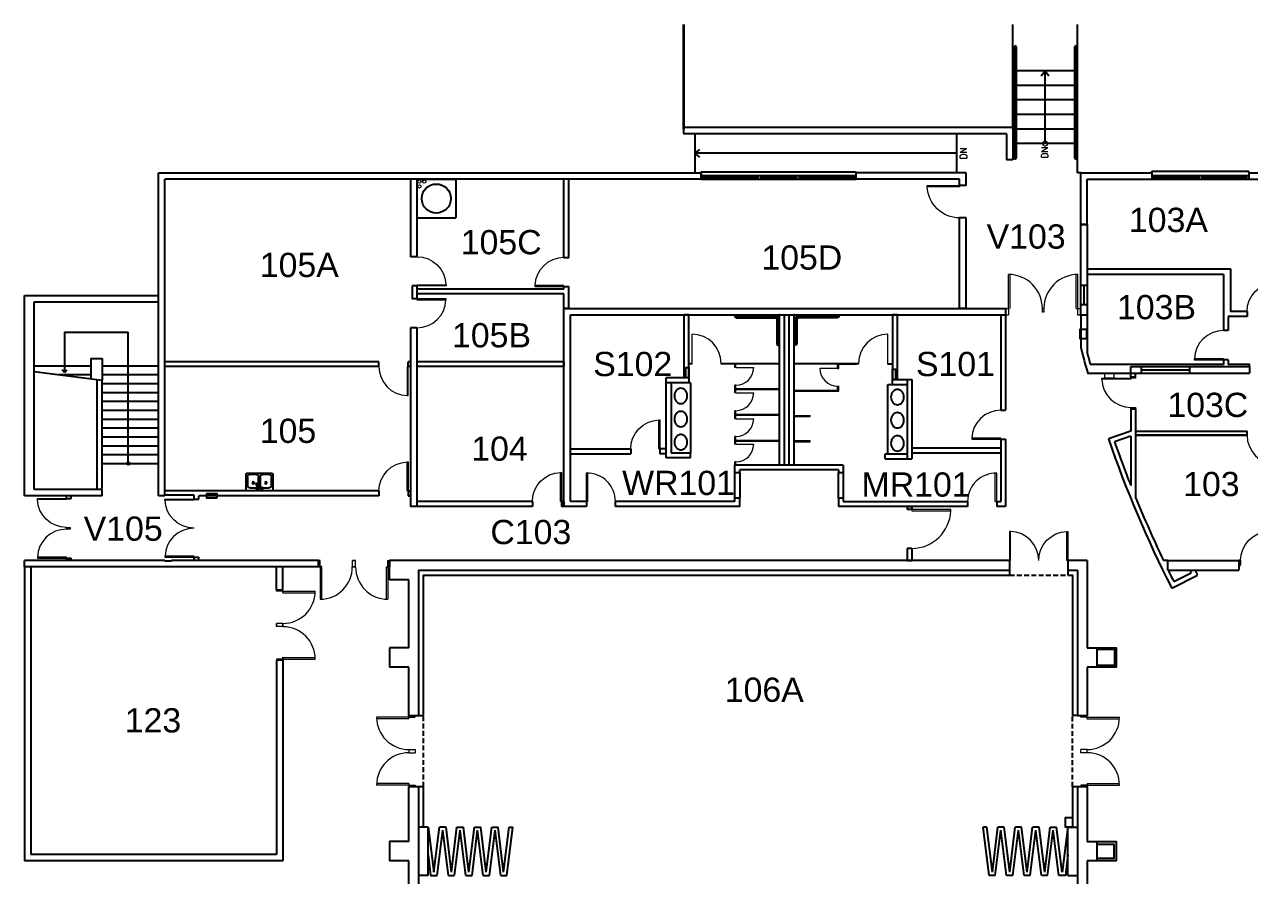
# Model space of a CAD drawing. Header units: inches. Extents: x 727 to 5370, y 324 to 3824.
# Drawn here: x 727 to 2244, y 2771 to 3824 of the extents above; entities that cross this region are included whole.
import ezdxf

# ---------------------------------------------------------------- set-up
doc = ezdxf.new("R2010")
doc.units = ezdxf.units.IN
doc.header["$LTSCALE"] = 48
doc.header["$MEASUREMENT"] = 0
doc.linetypes.add('HIDDEN2', pattern=[0.1875, 0.125, -0.0625])
for name, color, linetype, lineweight in [('A-DOOR', 4, 'Continuous', 13), ('A-FLOR-SPCL', 1, 'Continuous', 25), ('A-FLOR-TPTN', 5, 'Continuous', 18), ('A-PHONE', 1, 'Continuous', 5), ('A-WALL-JAMB', 6, 'Continuous', 5), ('LN-SITE-EOP', 4, 'Continuous', 35), ('P-EQPM-2', 2, 'Continuous', 13)]:
    doc.layers.add(name, color=color, linetype=linetype, lineweight=lineweight)
for name, color, linetype in [('A-FLOR-CASE', 3, 'Continuous'), ('A-FLOR-PFIX', 3, 'Continuous'), ('A-FLOR-STRS', 4, 'Continuous'), ('A-GLAZ', 3, 'Continuous'), ('A-GLAZ-GLSS', 3, 'Continuous'), ('A-PFLR-TEXT', 7, 'Continuous'), ('A-WALL', 5, 'Continuous'), ('AE-WALL-PART', 1, 'Continuous'), ('LE-RLHD', 2, 'Continuous'), ('LN-SITE-WLRT', 5, 'Continuous')]:
    doc.layers.add(name, color=color, linetype=linetype)
doc.styles.add('ATT', font='txt')
doc.styles.get("Standard").update_dxf_attribs({"font": 'arial.ttf'})
doc.dimstyles.get("Standard").update_dxf_attribs({"dimtxt": 0.18, "dimasz": 0.18, "dimexe": 0.18, "dimexo": 0.0625, "dimgap": 0.09, "dimtad": 0, "dimtih": 1, "dimtoh": 1, "dimdec": 4, "dimzin": 0, "dimdsep": 46, "dimtxsty": 'Standard', "dimcen": 0.09, "dimadec": 0, "dimazin": 0, "dimtfac": 1, "dimtdec": 4, "dimtofl": 0, "dimtmove": 0, "dimatfit": 3, "dimfxl": 1, "dimtolj": 1, "dimtzin": 0, "dimarcsym": 0})

# ---------------------------------------------------------------- blocks, each defined once
blk = doc.blocks.new('d_dr90')
blk.add_lwpolyline([(0, 0), (0.033, 0), (0.033, 1), (0, 1)], close=True)
blk.add_arc((0, 0), 1, 0, 88.0908)
blk = doc.blocks.new('15PSNK10')
at = {"color": 0, "linetype": 'ByBlock'}
for p, q in [((20.5, 16.5), (1.5, 16.5)), ((0, 15), (0, -15)), ((2.4, -0.1), (2.8, 0.6)), ((4, 4), (4, 12)), ((10.2, -3.6), (4.3, 0.9)), ((7, 15), (17.5, 15)), ((17.5, 1), (7, 1)), ((20.5, 12), (20.5, 4)), ((22, -15), (22, 15)), ((2.9, -1.5), (9.7, -4.4)), ((4, -12), (4, -4)), ((7, -1), (17.5, -1)), ((17.5, -15), (7, -15)), ((9.7, -4.4), (10.2, -3.6)), ((20.5, -4), (20.5, -12)), ((1.5, -16.5), (20.5, -16.5))]:
    blk.add_line(p, q, dxfattribs=at)
for centre, radius in [((2.5, 3), 1), ((10, 7.8), 1.25), ((2.5, -3), 1), ((10, -7.8), 1.25)]:
    blk.add_circle(centre, radius, dxfattribs=at)
for centre, radius, start, end in [((1.5, 15), 1.5, 90, 180), ((20.5, 15), 1.5, 0, 90), ((3.6, 0.1), 1, 50.5377, 150), ((7, 12), 3, 90, 180), ((7, 4), 3, 180, 270), ((17.5, 12), 3, 0, 90), ((17.5, 4), 3, 270, 0), ((1.5, -15), 1.5, 180, 270), ((3.2, -0.6), 1, 150, 249.4623), ((7, -4), 3, 146.607, 180), ((7, -12), 3, 180, 270), ((17.5, -4), 3, 0, 90), ((17.5, -12), 3, 270, 0), ((20.5, -15), 1.5, 270, 0)]:
    blk.add_arc(centre, radius, start, end, dxfattribs=at)
at = {"color": 0, "linetype": 'ByBlock', "style": 'ATT'}
for tag, p, flags in [('ITEM', (0, -26), 3), ('ROOM_NUMBER', (0, -35), 1)]:
    blk.add_attdef(tag, p, '', height=6, dxfattribs=dict(at, flags=flags))
blk = doc.blocks.new('_DotSmall')
at = {"color": 0, "linetype": 'ByBlock', "const_width": 0.5}
blk.add_lwpolyline([(-0.0625, 0, 1), (0.0625, 0, 1)], format="xyb", close=True, dxfattribs=at)
blk = doc.blocks.new('GBP01')
for p, q in [((-55.5, -1), (-55.5, -1.5)), ((-53.3, -1), (-55.5, -1)), ((-53.5, -3.5), (-5.5, -3.5)), ((-53.3, -1.125), (-53.3, -1)), ((-5.5, -1.5), (-52.925, -1.5)), ((-3.5, -5.5), (-3.5, -35.5)), ((-1.5, -35.125), (-1.5, -5.5)), ((-1.5, -37.5), (-1, -37.5)), ((-1, -35.5), (-1.125, -35.5)), ((-1, -37.5), (-1, -35.5))]:
    blk.add_line(p, q)
for centre, radius, start, end in [((-53.5, -1.5), 2, 180.000008, 270.000006), ((-52.925, -1.125), 0.375, 180.000008, 270.000006), ((-5.5, -5.5), 4, 0.000006, 90.000003), ((-5.5, -5.5), 2, 0.000006, 90.000003), ((-1.5, -35.5), 2, 180.000008, 270.000006), ((-1.125, -35.125), 0.375, 180.000008, 270.000006)]:
    blk.add_arc(centre, radius, start, end)
blk.add_point((0, 0))

msp = doc.modelspace()

# ---------------------------------------------------------------- linework, layer by layer
at = {"layer": 'A-DOOR'}
for p, q in [((1945.7, 3472.8), (1945.7, 3514.8)), ((1947.7, 3472.8), (1947.7, 3514.8)), ((2029.7, 3472.8), (2029.7, 3514.8)), ((2031.7, 3472.8), (2031.7, 3514.8)), ((1942.2, 3472.8), (1945.7, 3472.8)), ((1942.2, 3464.8), (1945.7, 3464.8)), ((1946.2, 3472.8), (1945.7, 3472.8)), ((1945.7, 3472.8), (1945.7, 3464.8)), ((2029.7, 3472.8), (2031.7, 3472.8)), ((2031.2, 3472.8), (2035.2, 3472.8)), ((2031.2, 3472.8), (2031.2, 3464.8)), ((2031.2, 3464.8), (2035.2, 3464.8)), ((1423, 3233.8), (1423, 3268.8)), ((1425, 3233.8), (1425, 3268.8)), ((1929.2, 3233.8), (1929.2, 3268.8)), ((1931.2, 3233.8), (1931.2, 3268.8)), ((1425, 3233.8), (1423, 3233.8)), ((1929.2, 3233.8), (1931.2, 3233.8)), ((1095.2, 3152.8), (1093.2, 3152.8)), ((1093.2, 3152.8), (1093.2, 3112.8)), ((1095.2, 3152.8), (1095.2, 3112.8)), ((1175.2, 3152.8), (1177.2, 3152.8)), ((1175.2, 3152.8), (1175.2, 3112.8)), ((1177.2, 3152.8), (1177.2, 3112.8)), ((1047.2, 3120.8), (1047.2, 3122.8)), ((1047.2, 3122.8), (1087.2, 3122.8)), ((1047.2, 3120.8), (1087.2, 3120.8)), ((1047.2, 3040.8), (1047.2, 3038.8)), ((1047.2, 3040.8), (1087.2, 3040.8)), ((1047.2, 3038.8), (1087.2, 3038.8)), ((1203.2, 2966.8), (1163.2, 2966.8)), ((1203.2, 2964.8), (1163.2, 2964.8)), ((1203.2, 2966.8), (1203.2, 2968.8)), ((1203.2, 2964.8), (1203.2, 2966.8)), ((1203.2, 2966.8), (1211.2, 2966.8)), ((1211.2, 2966.8), (1211.2, 2968.8)), ((2035.2, 2966.8), (2035.2, 2968.8)), ((2043.2, 2966.8), (2035.2, 2966.8)), ((2043.2, 2966.8), (2043.2, 2968.8)), ((2043.2, 2964.8), (2043.2, 2966.8)), ((2043.2, 2966.8), (2083.2, 2966.8)), ((2043.2, 2964.8), (2083.2, 2964.8)), ((1203.2, 2926.8), (1211.2, 2926.8)), ((1203.2, 2926.8), (1203.2, 2922.8)), ((1203.2, 2922.8), (1211.2, 2922.8)), ((1211.2, 2926.8), (1211.2, 2922.8)), ((2035.2, 2922.8), (2035.2, 2926.8)), ((2043.2, 2926.8), (2035.2, 2926.8)), ((2043.2, 2922.8), (2035.2, 2922.8)), ((2043.2, 2922.8), (2043.2, 2926.8)), ((1203.2, 2884.8), (1163.2, 2884.8)), ((1203.2, 2882.8), (1163.2, 2882.8)), ((1203.2, 2884.8), (1203.2, 2882.8)), ((1203.2, 2882.8), (1203.2, 2880.8)), ((1203.2, 2882.8), (1211.2, 2882.8)), ((1211.2, 2882.8), (1211.2, 2880.8)), ((2035.2, 2882.8), (2035.2, 2880.8)), ((2043.2, 2882.8), (2035.2, 2882.8)), ((2043.2, 2884.8), (2043.2, 2882.8)), ((2043.2, 2884.8), (2083.2, 2884.8)), ((2043.2, 2882.8), (2043.2, 2880.8)), ((2043.2, 2882.8), (2083.2, 2882.8))]:
    msp.add_line(p, q, dxfattribs=at)
for points in [[(1989.7, 3472.8), (1989.7, 3468.3), (1987.7, 3468.3), (1987.7, 3472.8)], [(2097.2, 3386.3), (2097.2, 3385.1), (2061.2, 3385.1), (2061.2, 3386.3)]]:
    msp.add_lwpolyline(points, close=True, dxfattribs=at)
for centre, radius, start, end in [((1945.7, 3472.8), 42, 0, 90), ((2031.7, 3472.8), 42, 90, 180), ((2097.2, 3386.3), 36, 181.9092, 270), ((2277.2, 3315.8), 36, 180, 270), ((1423.8, 3233.7), 35.2, 0.2415, 91.3723), ((1930.4, 3233.7), 35.2, 88.6277, 179.7585), ((1093.2, 3152.8), 40, 270, 0), ((1177.2, 3152.8), 40, 180, 270), ((1047.2, 3122.8), 40, 270, 0), ((1047.2, 3038.8), 40, 0, 90), ((1203.2, 2966.8), 40, 180, 270), ((2043.2, 2966.8), 40, 270, 0), ((1203.2, 2882.8), 40, 90, 180), ((2043.2, 2882.8), 40, 0, 90)]:
    msp.add_arc(centre, radius, start, end, dxfattribs=at)
at = {"layer": 'A-FLOR-CASE'}
for p, q in [((1552, 3380.8), (1550, 3380.8)), ((1552, 3380.8), (1552, 3293.8)), ((1796.2, 3292.8), (1796.2, 3378.8)), ((1796.2, 3378.8), (1802.2, 3378.8))]:
    msp.add_line(p, q, dxfattribs=at)
at = {"layer": 'A-FLOR-PFIX'}
for points in [[(1540, 3374, 0.114782), (1537, 3373.3, 0.103814), (1534.3, 3371.2, 0.091322), (1532.4, 3367.9, 0.100897), (1532, 3364.5, 0.084101), (1532.6, 3360.8, 0.091322), (1534.3, 3357.8, 0.103814), (1537, 3355.7, 0.114782), (1540, 3355, 0.114782), (1543, 3355.7, 0.103814), (1545.6, 3357.8, 0.091322), (1547.3, 3360.8, 0.084101), (1548, 3364.5, 0.084101), (1547.3, 3368.2, 0.091322), (1545.6, 3371.2, 0.103814), (1543, 3373.3, 0.114782)], [(1808.2, 3372.5, 0.114782), (1805.2, 3371.8, 0.103814), (1802.6, 3369.7, 0.091322), (1800.7, 3366.4, 0.100897), (1800.2, 3363, 0.084101), (1800.9, 3359.3, 0.091322), (1802.6, 3356.3, 0.103814), (1805.2, 3354.2, 0.114782), (1808.2, 3353.5, 0.114782), (1811.2, 3354.2, 0.103814), (1813.9, 3356.3, 0.091322), (1815.6, 3359.3, 0.084101), (1816.2, 3363, 0.084101), (1815.6, 3366.7, 0.091322), (1813.9, 3369.7, 0.103814), (1811.2, 3371.8, 0.114782)], [(1540, 3345.3, 0.114782), (1537, 3344.6, 0.103814), (1534.3, 3342.6, 0.091322), (1532.4, 3339.3, 0.100897), (1532, 3335.8, 0.084101), (1532.6, 3332.1, 0.091322), (1534.3, 3329.1, 0.103814), (1537, 3327, 0.114782), (1540, 3326.3, 0.114782), (1543, 3327, 0.103814), (1545.6, 3329.1, 0.091322), (1547.3, 3332.1, 0.084101), (1548, 3335.8, 0.084101), (1547.3, 3339.6, 0.091322), (1545.6, 3342.6, 0.103814), (1543, 3344.6, 0.114782)], [(1808.2, 3343.8, 0.114782), (1805.2, 3343.1, 0.103814), (1802.6, 3341.1, 0.091322), (1800.7, 3337.8, 0.100897), (1800.2, 3334.3, 0.084101), (1800.9, 3330.6, 0.091322), (1802.6, 3327.6, 0.103814), (1805.2, 3325.5, 0.114782), (1808.2, 3324.8, 0.114782), (1811.2, 3325.5, 0.103814), (1813.9, 3327.6, 0.091322), (1815.6, 3330.6, 0.084101), (1816.2, 3334.3, 0.084101), (1815.6, 3338.1, 0.091322), (1813.9, 3341.1, 0.103814), (1811.2, 3343.1, 0.114782)], [(1540, 3316.7, 0.114782), (1537, 3316, 0.103814), (1534.3, 3313.9, 0.091322), (1532.4, 3310.6, 0.100897), (1532, 3307.2, 0.084101), (1532.6, 3303.5, 0.091322), (1534.3, 3300.5, 0.103814), (1537, 3298.4, 0.114782), (1540, 3297.7, 0.114782), (1543, 3298.4, 0.103814), (1545.6, 3300.5, 0.091322), (1547.3, 3303.5, 0.084101), (1548, 3307.2, 0.084101), (1547.3, 3310.9, 0.091322), (1545.6, 3313.9, 0.103814), (1543, 3316, 0.114782)], [(1808.2, 3315.2, 0.114782), (1805.2, 3314.5, 0.103814), (1802.6, 3312.4, 0.091322), (1800.7, 3309.1, 0.100897), (1800.2, 3305.7, 0.084101), (1800.9, 3302, 0.091322), (1802.6, 3299, 0.103814), (1805.2, 3296.9, 0.114782), (1808.2, 3296.2, 0.114782), (1811.2, 3296.9, 0.103814), (1813.9, 3299, 0.091322), (1815.6, 3302, 0.084101), (1816.2, 3305.7, 0.084101), (1815.6, 3309.4, 0.091322), (1813.9, 3312.4, 0.103814), (1811.2, 3314.5, 0.114782)]]:
    msp.add_lwpolyline(points, format="xyb", close=True, dxfattribs=at)
at = {"layer": 'A-FLOR-SPCL'}
for p, q in [((1213.2, 3632.8), (1261.2, 3632.8)), ((1213.2, 3632.8), (1213.2, 3584.8)), ((1261.2, 3632.8), (1261.2, 3584.8)), ((1213.2, 3584.8), (1261.2, 3584.8))]:
    msp.add_line(p, q, dxfattribs=at)
for points in [[(1550, 3386.8), (1546.3, 3386.8), (1546.3, 3399.8), (1550, 3399.8)], [(1805.8, 3384.8), (1802.2, 3384.8), (1802.2, 3397.8), (1805.8, 3397.8)]]:
    msp.add_lwpolyline(points, close=True, dxfattribs=at)
msp.add_circle((1237.2, 3608.8), 18, dxfattribs=at)
at = {"layer": 'A-FLOR-STRS'}
for p, q in [((1951.2, 3694.8), (1951.2, 3824.2)), ((2031.2, 3640.8), (2031.2, 3824.2)), ((2031.2, 3766.8), (1951.2, 3766.8)), ((2031.2, 3748.8), (1951.2, 3748.8)), ((2031.2, 3730.8), (1951.2, 3730.8)), ((2031.2, 3712.8), (1951.2, 3712.8)), ((1557.2, 3688.8), (1557.2, 3640.8)), ((1881.2, 3688.8), (1881.2, 3640.8)), ((2031.2, 3694.8), (1951.2, 3694.8)), ((2031.2, 3676.8), (1951.2, 3676.8)), ((776.7, 3443.3), (855.7, 3443.3)), ((776.7, 3443.3), (776.7, 3393.5)), ((855.7, 3280.8), (855.7, 3443.3)), ((739.2, 3401.8), (809.2, 3401.8)), ((809.2, 3410.8), (809.2, 3385.6)), ((809.2, 3410.8), (823.2, 3410.8)), ((823.2, 3410.8), (823.2, 3383.8)), ((823.2, 3401.8), (893.2, 3401.8)), ((739.2, 3394.8), (823.2, 3383.8)), ((769.5, 3390.8), (809.2, 3390.8)), ((776.7, 3393.5), (773.7, 3396.6)), ((776.7, 3393.5), (779.7, 3396.6)), ((823.2, 3390.8), (893.2, 3390.8)), ((823.2, 3379.8), (893.2, 3379.8)), ((823.2, 3368.8), (893.2, 3368.8)), ((823.2, 3357.8), (893.2, 3357.8)), ((823.2, 3346.8), (893.2, 3346.8)), ((823.2, 3335.8), (893.2, 3335.8)), ((823.2, 3324.8), (893.2, 3324.8)), ((823.2, 3313.8), (893.2, 3313.8)), ((823.2, 3302.8), (893.2, 3302.8)), ((823.2, 3291.8), (893.2, 3291.8)), ((823.2, 3280.8), (893.2, 3280.8))]:
    msp.add_line(p, q, dxfattribs=at)
at = {"layer": 'A-FLOR-STRS', "ltscale": 10}
msp.add_line((1991.2, 3676.8), (1991.2, 3766.8), dxfattribs=at)
at = {"layer": 'A-FLOR-STRS'}
for points in [[(1986.4, 3760.6), (1991.2, 3766.8), (1995.9, 3760.5)], [(1563.4, 3660.1), (1557.2, 3664.8), (1563.6, 3669.5)], [(1719.2, 3664.8), (1557.2, 3664.8)]]:
    msp.add_lwpolyline(points, dxfattribs=at)
msp.add_circle((855.7, 3280.8), 1.5, dxfattribs=at)
at = {"layer": 'A-FLOR-TPTN'}
for p, q in [((1554, 3404.8), (1554, 3440.8)), ((1796.2, 3404.8), (1796.2, 3440.8)), ((1554, 3404.8), (1550, 3404.8)), ((1554, 3403.6), (1550, 3403.6)), ((1554, 3403.6), (1554, 3404.8)), ((1590, 3403.6), (1590, 3404.8)), ((1607, 3404.8), (1590, 3404.8)), ((1662.2, 3403.6), (1590, 3403.6)), ((1662.2, 3404.8), (1607, 3404.8)), ((1607, 3399.7), (1607, 3403.6)), ((1608.2, 3399.7), (1607, 3399.7)), ((1608.2, 3399.7), (1608.2, 3403.6)), ((1608.2, 3399.7), (1630.2, 3399.7)), ((1760.2, 3404.8), (1680.2, 3404.8)), ((1760.2, 3403.6), (1680.2, 3403.6)), ((1734.2, 3398.6), (1712.2, 3398.6)), ((1734.2, 3398.6), (1734.2, 3403.6)), ((1734.2, 3398.6), (1735.5, 3398.6)), ((1735.5, 3403.6), (1757.5, 3403.6)), ((1735.5, 3398.6), (1735.5, 3403.6)), ((1760.2, 3403.6), (1760.2, 3404.8)), ((1796.2, 3404.8), (1802.2, 3404.8)), ((1796.2, 3403.6), (1796.2, 3404.8)), ((1796.2, 3403.6), (1802.2, 3403.6)), ((1607, 3368.2), (1607, 3377.7)), ((1608.2, 3377.7), (1607, 3377.7)), ((1608.2, 3368.2), (1607, 3368.2)), ((1608.2, 3368.2), (1608.2, 3377.7)), ((1608.2, 3373.8), (1662.2, 3373.8)), ((1608.2, 3372.6), (1662.2, 3372.6)), ((1608.2, 3368.2), (1630.2, 3368.2)), ((1680.2, 3371.6), (1734.2, 3371.6)), ((1680.2, 3370.3), (1735.5, 3370.3)), ((1734.2, 3376.6), (1735.5, 3376.6)), ((1734.2, 3371.6), (1734.2, 3376.6)), ((1735.5, 3370.3), (1735.5, 3376.6)), ((1608.2, 3346.2), (1607, 3346.2)), ((1607, 3336.2), (1607, 3346.2)), ((1608.2, 3336.2), (1608.2, 3346.2)), ((1608.2, 3341.8), (1662.2, 3341.8)), ((1608.2, 3340.6), (1662.2, 3340.6)), ((1680.2, 3340.3), (1700.2, 3340.3)), ((1680.2, 3339.1), (1700.2, 3339.1)), ((1700.2, 3339.1), (1700.2, 3340.3)), ((1608.2, 3336.2), (1607, 3336.2)), ((1608.2, 3336.2), (1630.2, 3336.2)), ((1608.2, 3314.2), (1607, 3314.2)), ((1607, 3304.7), (1607, 3314.2)), ((1608.2, 3304.7), (1608.2, 3314.2)), ((1608.2, 3309.8), (1662.2, 3309.8)), ((1608.2, 3308.6), (1662.2, 3308.6)), ((1680.2, 3309.1), (1700.2, 3309.1)), ((1680.2, 3307.8), (1700.2, 3307.8)), ((1700.2, 3307.8), (1700.2, 3309.1)), ((1608.2, 3304.7), (1607, 3304.7)), ((1608.2, 3304.7), (1630.2, 3304.7)), ((1607, 3278.8), (1607, 3282.7)), ((1608.2, 3282.7), (1607, 3282.7)), ((1608.2, 3278.8), (1608.2, 3282.7))]:
    msp.add_line(p, q, dxfattribs=at)
at = {"layer": 'A-FLOR-TPTN', "ltscale": 10}
msp.add_line((1680.2, 3278.8), (1680.2, 3278.8), dxfattribs=at)
at = {"layer": 'A-FLOR-TPTN'}
for centre, radius, start, end in [((1554, 3404.8), 36, 360, 90), ((1796.2, 3404.8), 36, 90, 180), ((1608.2, 3399.7), 22, 270, 0), ((1734.2, 3398.6), 22, 180, 270), ((1608.2, 3368.2), 22, 270, 0), ((1608.2, 3336.2), 22, 270, 0), ((1608.2, 3304.7), 22, 270, 0)]:
    msp.add_arc(centre, radius, start, end, dxfattribs=at)
at = {"layer": 'A-GLAZ', "ltscale": 10}
for p, q in [((1565.2, 3641.8), (1757.2, 3641.8)), ((1565.2, 3640.8), (1565.2, 3641.8)), ((1757.2, 3640.8), (1757.2, 3641.8))]:
    msp.add_line(p, q, dxfattribs=at)
at = {"layer": 'A-GLAZ'}
for p, q in [((2123.2, 3642.8), (2243.2, 3642.8)), ((2123.2, 3640.8), (2123.2, 3642.8)), ((2243.2, 3640.8), (2243.2, 3642.8)), ((1565.2, 3637.3), (1757.2, 3637.3)), ((1565.2, 3632.8), (1757.2, 3632.8)), ((1567.2, 3635.1), (1636.2, 3635.1)), ((1638.2, 3635.1), (1684.2, 3635.1)), ((1686.2, 3635.1), (1755.2, 3635.1)), ((2123.2, 3637.3), (2243.2, 3637.3)), ((2123.2, 3632.8), (2243.2, 3632.8)), ((2125.2, 3635.1), (2182.2, 3635.1)), ((2184.2, 3635.1), (2241.2, 3635.1))]:
    msp.add_line(p, q, dxfattribs=at)
at = {"layer": 'A-GLAZ-GLSS'}
for p, q in [((2035.2, 3501.5), (2043.2, 3501.5)), ((2039.2, 3501.5), (2039.2, 3477.5)), ((2035.2, 3477.5), (2043.2, 3477.5))]:
    msp.add_line(p, q, dxfattribs=at)
at = {"layer": 'A-PHONE', "ltscale": 10}
msp.add_lwpolyline([(2064.5, 3386.8), (2076.5, 3386.8), (2076.5, 3392.8), (2064.5, 3392.8)], close=True, dxfattribs=at)
at = {"layer": 'A-WALL'}
for p, q in [((893.2, 3240.8), (893.2, 3640.8)), ((893.2, 3640.8), (1565.2, 3640.8)), ((1565.2, 3632.8), (1565.2, 3640.8)), ((1565.2, 3640.8), (1565.2, 3632.8)), ((1893.2, 3640.8), (1757.2, 3640.8)), ((1757.2, 3632.8), (1757.2, 3640.8)), ((1893.2, 3624.8), (1893.2, 3640.8)), ((2035.2, 3640.8), (2123.2, 3640.8)), ((2035.2, 3576.8), (2035.2, 3640.8)), ((2123.2, 3640.8), (2123.2, 3632.8)), ((2243.2, 3640.8), (2243.2, 3632.8)), ((2243.2, 3640.8), (2299.2, 3640.8)), ((901.2, 3240.8), (901.2, 3632.8)), ((1565.2, 3632.8), (901.2, 3632.8)), ((1205.2, 3632.8), (1205.2, 3536.8)), ((1213.2, 3632.8), (1213.2, 3536.8)), ((1395.2, 3535.8), (1395.2, 3632.8)), ((1401.2, 3535.8), (1401.2, 3632.8)), ((1613.2, 3632.8), (1613.2, 3632.8)), ((1885.2, 3632.8), (1757.2, 3632.8)), ((1885.2, 3624.8), (1885.2, 3632.8)), ((2043.2, 3632.8), (2123.2, 3632.8)), ((2043.2, 3576.8), (2043.2, 3632.8)), ((2243.2, 3632.8), (2291.2, 3632.8)), ((1893.2, 3624.8), (1885.2, 3624.8)), ((1885.2, 3472.8), (1885.2, 3584.8)), ((1893.2, 3584.8), (1885.2, 3584.8)), ((1893.2, 3472.8), (1893.2, 3584.8)), ((2035.2, 3576.8), (2043.2, 3576.8)), ((2035.2, 3464.8), (2035.2, 3576.8)), ((2043.2, 3576.8), (2043.2, 3464.8)), ((1213.2, 3536.8), (1205.2, 3536.8)), ((1395.2, 3535.8), (1401.2, 3535.8)), ((2043.2, 3521.9), (2220.7, 3521.9)), ((2220.7, 3521.9), (2220.7, 3468.8)), ((2211.9, 3514.9), (2211.9, 3445.3)), ((1207.2, 3500.8), (1207.2, 3484.8)), ((1213.2, 3500.8), (1207.2, 3500.8)), ((1213.2, 3500.8), (1213.2, 3484.8)), ((1395.2, 3496.8), (1213.2, 3496.8)), ((1395.2, 3490.8), (1213.2, 3490.8)), ((1395.2, 3496.8), (1395.2, 3499.8)), ((1395.2, 3499.8), (1401.2, 3499.8)), ((1395.2, 3472.8), (1395.2, 3490.8)), ((1401.2, 3472.8), (1401.2, 3499.8)), ((727.2, 3240.8), (727.2, 3488.8)), ((727.2, 3488.8), (893.2, 3488.8)), ((739.2, 3480.8), (893.2, 3480.8)), ((739.2, 3248.8), (739.2, 3480.8)), ((1213.2, 3484.8), (1207.2, 3484.8)), ((1395.2, 3227.8), (1395.2, 3472.8)), ((1395.2, 3472.8), (1943.2, 3472.8)), ((1403.2, 3233.8), (1403.2, 3464.8)), ((1403.2, 3464.8), (1943.2, 3464.8)), ((1662.2, 3278.8), (1662.2, 3464.8)), ((1668.2, 3278.8), (1668.2, 3464.8)), ((1674.2, 3278.8), (1674.2, 3464.8)), ((1680.2, 3278.8), (1680.2, 3464.8)), ((1936.2, 3464.8), (1936.2, 3346.8)), ((1942.2, 3472.8), (1942.2, 3346.8)), ((2035.2, 3464.8), (2043.2, 3464.8)), ((2035.2, 3464.8), (2035.2, 3424.7)), ((2043.2, 3464.8), (2043.2, 3417.9)), ((2043.2, 3464.8), (2043.2, 3464.8)), ((2217.9, 3462.8), (2217.9, 3445.3)), ((2241.2, 3468.8), (2241.2, 3462.8)), ((1213.2, 3448.8), (1205.2, 3448.8)), ((1205.2, 3448.8), (1205.2, 3227.8)), ((1213.2, 3448.8), (1213.2, 3227.8)), ((1166.2, 3406.8), (901.2, 3406.8)), ((1166.2, 3400.8), (901.2, 3400.8)), ((1166.2, 3400.8), (1166.2, 3406.8)), ((1205.2, 3406.8), (1202.2, 3406.8)), ((1202.2, 3400.8), (1202.2, 3406.8)), ((1205.2, 3400.8), (1202.2, 3400.8)), ((1395.2, 3406.8), (1213.2, 3406.8)), ((1395.2, 3400.8), (1213.2, 3400.8)), ((2097.2, 3400.8), (2244.2, 3400.8)), ((2097.2, 3392.8), (2097.2, 3400.8)), ((2109.9, 3400.8), (2109.9, 3392.8)), ((2169.9, 3400.8), (2169.9, 3392.8)), ((2211.9, 3409.3), (2211.9, 3403.3)), ((2217.9, 3409.3), (2217.9, 3403.3)), ((2244.2, 3400.8), (2244.2, 3392.8)), ((817.2, 3248.8), (817.2, 3384.5)), ((823.2, 3249.8), (823.2, 3383.8)), ((1522, 3287.8), (1522, 3386.8)), ((1550, 3386.8), (1522, 3386.8)), ((1550, 3386.8), (1550, 3380.8)), ((1802.2, 3384.8), (1820.2, 3384.8)), ((1802.2, 3378.8), (1802.2, 3384.8)), ((1820.2, 3384.8), (1826.2, 3384.8)), ((1820.2, 3384.8), (1820.2, 3286.8)), ((1826.2, 3384.8), (1826.2, 3286.8)), ((2043.8, 3392.8), (2097.2, 3392.8)), ((2097.2, 3392.8), (2244.2, 3392.8)), ((2097.2, 3388.3), (2097.2, 3392.8)), ((2097.2, 3388.3), (2103.2, 3388.3)), ((2103.2, 3388.3), (2103.2, 3392.8)), ((2109.9, 3396.8), (2169.9, 3396.8)), ((1550, 3380.8), (1522, 3380.8)), ((1528, 3380.8), (1528, 3293.8)), ((1802.2, 3378.8), (1820.2, 3378.8)), ((1936.2, 3346.8), (1942.2, 3346.8)), ((2097.2, 3348.3), (2103.2, 3348.3)), ((2097.2, 3348.3), (2097.2, 3320.8)), ((2103.2, 3348.3), (2103.2, 3238.7)), ((1936.2, 3310.8), (1942.2, 3310.8)), ((1936.2, 3310.8), (1936.2, 3233.8)), ((1942.2, 3310.8), (1942.2, 3227.8)), ((2097.2, 3320.8), (2069.5, 3311.2)), ((2097.2, 3314.5), (2077.1, 3307.5)), ((2097.2, 3314.5), (2097.2, 3253.7)), ((2103.2, 3320.8), (2241.2, 3320.8)), ((2103.2, 3320.8), (2241.2, 3320.8)), ((2103.2, 3315.8), (2241.2, 3315.8)), ((2241.2, 3315.8), (2103.2, 3315.8)), ((2241.2, 3315.8), (2241.2, 3320.8)), ((1403.2, 3298.8), (1478, 3298.8)), ((1403.2, 3292.8), (1478, 3292.8)), ((1478, 3298.8), (1478, 3292.8)), ((1522, 3298.8), (1514, 3298.8)), ((1514, 3298.8), (1514, 3292.8)), ((1522, 3292.8), (1514, 3292.8)), ((1552, 3293.8), (1528, 3293.8)), ((1552, 3287.8), (1552, 3293.8)), ((1793.2, 3292.8), (1820.2, 3292.8)), ((1793.2, 3286.8), (1793.2, 3292.8)), ((1936.2, 3299.8), (1826.2, 3299.8)), ((1936.2, 3293.8), (1826.2, 3293.8)), ((1552, 3287.8), (1522, 3287.8)), ((1741.2, 3278.8), (1607, 3278.8)), ((1607, 3269.8), (1607, 3278.8)), ((1741.2, 3278.8), (1741.2, 3269.8)), ((1793.2, 3286.8), (1826.2, 3286.8)), ((1735.2, 3272.8), (1613, 3272.8)), ((1613, 3269.8), (1613, 3272.8)), ((1735.2, 3272.8), (1735.2, 3269.8)), ((823.2, 3248.8), (739.2, 3248.8)), ((823.2, 3249.8), (822.2, 3249.8)), ((822.2, 3248.8), (822.2, 3249.8)), ((823.2, 3240.8), (823.2, 3248.8)), ((1166.2, 3246.8), (901.2, 3246.8)), ((1166.2, 3246.8), (1166.2, 3240.8)), ((1202.2, 3246.8), (1202.2, 3240.8)), ((1202.2, 3246.8), (1205.2, 3246.8)), ((823.2, 3240.8), (727.2, 3240.8)), ((779.2, 3237.6), (779.2, 3240.8)), ((779.2, 3237.6), (785.2, 3237.6)), ((785.2, 3237.6), (785.2, 3240.8)), ((901.2, 3240.8), (893.2, 3240.8)), ((937.2, 3241.8), (901.2, 3241.8)), ((937.2, 3236.8), (937.2, 3241.8)), ((937.2, 3236.8), (943.2, 3236.8)), ((1166.2, 3240.8), (943.2, 3240.8)), ((943.2, 3236.8), (943.2, 3240.8)), ((1202.2, 3240.8), (1205.2, 3240.8)), ((1356.2, 3233.8), (1213.2, 3233.8)), ((1356.2, 3233.8), (1356.2, 3227.8)), ((1395.2, 3233.8), (1392.2, 3233.8)), ((1392.2, 3233.8), (1392.2, 3227.8)), ((1423, 3233.8), (1403.2, 3233.8)), ((1423, 3233.8), (1423, 3227.8)), ((1459, 3227.8), (1459, 3233.8)), ((1607, 3233.8), (1459, 3233.8)), ((1607, 3233.8), (1607, 3237.8)), ((1613, 3227.8), (1613, 3237.8)), ((1735.2, 3237.8), (1735.2, 3227.8)), ((1741.2, 3237.8), (1741.2, 3233.8)), ((1741.2, 3233.8), (1895.2, 3233.8)), ((1895.2, 3233.8), (1895.2, 3227.8)), ((1931.2, 3233.8), (1936.2, 3233.8)), ((1931.2, 3233.8), (1931.2, 3227.8)), ((1213.2, 3227.8), (1205.2, 3227.8)), ((1214.2, 3227.8), (1213.2, 3227.8)), ((1356.2, 3227.8), (1214.2, 3227.8)), ((1395.2, 3227.8), (1392.2, 3227.8)), ((1423, 3227.8), (1395.2, 3227.8)), ((1613, 3227.8), (1459, 3227.8)), ((1895.2, 3227.8), (1735.2, 3227.8)), ((1942.2, 3227.8), (1931.2, 3227.8)), ((727.2, 3152.8), (727.2, 3160.8)), ((901.2, 3160.8), (727.2, 3160.8)), ((779.2, 3160.8), (779.2, 3164.3)), ((779.2, 3163.6), (785.2, 3163.6)), ((785.2, 3160.8), (785.2, 3163.6)), ((901.2, 3159.8), (901.2, 3160.8)), ((909.2, 3159.8), (901.2, 3159.8)), ((1091.2, 3160.8), (909.2, 3160.8)), ((909.2, 3160.8), (909.2, 3159.8)), ((937.2, 3160.8), (937.2, 3164.8)), ((937.2, 3164.8), (943.2, 3164.8)), ((943.2, 3160.8), (943.2, 3164.8)), ((1091.2, 3152.8), (1091.2, 3160.8)), ((1203.2, 3160.8), (1179.2, 3160.8)), ((1179.2, 3136.8), (1179.2, 3160.8)), ((1947.2, 3160.8), (1203.2, 3160.8)), ((1947.2, 3160.8), (1947.2, 3148.8)), ((2043.2, 3160.8), (2019.2, 3160.8)), ((2019.2, 3160.8), (2019.2, 3148.8)), ((2043.2, 3160.8), (2043.2, 3052.8)), ((2143.2, 3160.8), (2137.7, 3160.8)), ((2143.2, 3160.8), (2233.2, 3160.8)), ((2143.2, 3148.8), (2143.2, 3160.8)), ((2231.2, 3160.8), (2231.2, 3148.8)), ((1091.2, 3152.8), (727.2, 3152.8)), ((727.2, 3152.8), (727.2, 2788.8)), ((735.2, 3152.8), (735.2, 2796.8)), ((1039.2, 3124.8), (1039.2, 3152.8)), ((1047.2, 3124.8), (1047.2, 3152.8)), ((1095.3, 3152.8), (1091.2, 3152.8)), ((1215.2, 3148.8), (1947.2, 3148.8)), ((1215.2, 3148.8), (1215.2, 2968.8)), ((1947.2, 3148.8), (1947.2, 3142.8)), ((2019.2, 3148.8), (2031.2, 3148.8)), ((2019.2, 3148.8), (2019.2, 3142.8)), ((2031.2, 3148.8), (2031.2, 2968.8)), ((2143.2, 3148.8), (2231.2, 3148.8)), ((2147.9, 3126.6), (2180, 3142.8)), ((2150.5, 3134.6), (2171.9, 3145.5)), ((1203.2, 3136.8), (1179.2, 3136.8)), ((1203.2, 3052.8), (1203.2, 3136.8)), ((1179.2, 3052.8), (1179.2, 3028.8)), ((1203.2, 3052.8), (1179.2, 3052.8)), ((1039.2, 3036.8), (1039.2, 2796.8)), ((1047.2, 3040.9), (1047.2, 3036.8)), ((1047.2, 3036.8), (1047.2, 2788.8)), ((1203.2, 3028.8), (1179.2, 3028.8)), ((1203.2, 2968.8), (1203.2, 3028.8)), ((2043.2, 3028.8), (2043.2, 2968.8)), ((1203.2, 2968.8), (1215.2, 2968.8)), ((1215.2, 2968.8), (1221.2, 2968.8)), ((2031.2, 2968.8), (2025.2, 2968.8)), ((2031.2, 2968.8), (2043.2, 2968.8)), ((1203.2, 2880.8), (1215.2, 2880.8)), ((1203.2, 2812.8), (1203.2, 2880.8)), ((1215.2, 2880.8), (1215.2, 2724.8)), ((1215.2, 2880.8), (1221.2, 2880.8)), ((2031.2, 2880.6), (2025.2, 2880.6)), ((2031.2, 2880.8), (2031.2, 2724.8)), ((2031.2, 2880.8), (2043.2, 2880.8)), ((2043.2, 2880.8), (2043.2, 2812.8)), ((1179.2, 2812.8), (1179.2, 2788.8)), ((1203.2, 2812.8), (1179.2, 2812.8)), ((1039.2, 2796.8), (735.2, 2796.8)), ((1047.2, 2788.8), (727.2, 2788.8)), ((1203.2, 2788.8), (1179.2, 2788.8)), ((1203.2, 2724.8), (1203.2, 2788.8)), ((2043.2, 2788.8), (2043.2, 2724.8))]:
    msp.add_line(p, q, dxfattribs=at)
at = {"layer": 'A-WALL', "ltscale": 10}
for p, q in [((2035.2, 3640.8), (2031.2, 3640.8)), ((1401.2, 3472.8), (1395.2, 3472.8)), ((1544, 3386.8), (1544, 3464.8)), ((1550, 3464.8), (1544, 3464.8)), ((1550, 3386.8), (1550, 3464.8)), ((1395.2, 3406.8), (1395.2, 3400.8)), ((1550, 3386.8), (1544, 3386.8)), ((1522, 3292.8), (1522, 3298.8)), ((1395.2, 3227.8), (1395.2, 3233.8)), ((1820.2, 3227.8), (1820.2, 3223.8)), ((1820.2, 3227.8), (1826.2, 3227.8)), ((1826.2, 3223.8), (1820.2, 3223.8)), ((1826.2, 3227.8), (1826.2, 3223.8)), ((1826.2, 3175.8), (1820.2, 3175.8)), ((1820.2, 3175.8), (1820.2, 3160.8)), ((1826.2, 3175.8), (1826.2, 3160.8)), ((1820.2, 3160.8), (1826.2, 3160.8))]:
    msp.add_line(p, q, dxfattribs=at)
at = {"layer": 'A-WALL', "linetype": 'HIDDEN2'}
for p, q in [((1947.2, 3142.8), (2019.2, 3142.8)), ((1221.2, 2880.8), (1221.2, 2968.8)), ((2025.2, 2880.6), (2025.2, 2968.6))]:
    msp.add_line(p, q, dxfattribs=at)
at = {"layer": 'A-WALL'}
for points in [[(2035.2, 3576.8), (2035.2, 3576.8), (2043.2, 3576.8), (2043.2, 3576.8)], [(1885.2, 3472.8), (1885.2, 3472.8), (1893.2, 3472.8), (1893.2, 3472.8)], [(2042.5, 3447), (2042.5, 3435), (2034.5, 3435), (2034.5, 3447)], [(1395.2, 3400.8), (1395.2, 3406.8), (1395.2, 3406.8), (1395.2, 3400.8)], [(965.2, 3237.8), (953.2, 3237.8), (953.2, 3243.8), (965.2, 3243.8)], [(1395.2, 3227.8), (1395.2, 3233.8), (1395.2, 3233.8), (1395.2, 3227.8)], [(1179.2, 3152.8), (1179.2, 3160.8), (1179.2, 3160.8), (1179.2, 3152.8)], [(2233.2, 3154.8), (2233.2, 3160.8), (2231.2, 3160.8), (2231.2, 3154.8)]]:
    msp.add_lwpolyline(points, close=True, dxfattribs=at)
for points in [[(2211.9, 3514.9), (2043.2, 3514.9)], [(2241.2, 3462.8), (2217.9, 3462.8)], [(2241.2, 3468.8), (2220.7, 3468.8)], [(2217.9, 3445.3), (2211.9, 3445.3)], [(2211.9, 3403.3), (2047.1, 3403.3)], [(2217.9, 3409.3), (2211.9, 3409.3)], [(2244.2, 3400.8), (2244.2, 3403.3), (2217.9, 3403.3)], [(1221.2, 2968.8), (1221.2, 3142.8), (1947.2, 3142.8)], [(2019.2, 3142.8), (2025.2, 3142.8), (2025.2, 2968.8)], [(2043.2, 3052.8), (2055.2, 3052.8), (2055.2, 3028.8), (2043.2, 3028.8)], [(2055.2, 3052.8), (2079.2, 3052.8), (2079.2, 3028.8), (2055.2, 3028.8)], [(2055.2, 3050.8), (2077.2, 3050.8), (2077.2, 3030.8), (2055.2, 3030.8)], [(1221.2, 2830.8), (1221.2, 2880.8)], [(2025.2, 2880.6), (2025.2, 2830.8)], [(2043.2, 2812.8), (2055.2, 2812.8), (2055.2, 2788.8), (2043.2, 2788.8)], [(2055.2, 2812.8), (2079.2, 2812.8), (2079.2, 2788.8), (2055.2, 2788.8)], [(2055.2, 2809.8), (2076.2, 2809.8), (2076.2, 2791.8), (2055.2, 2791.8)]]:
    msp.add_lwpolyline(points, dxfattribs=at)
at = {"layer": 'A-WALL', "ltscale": 10}
for points in [[(1802.2, 3464.8), (1802.2, 3384.8), (1808.2, 3384.8), (1808.2, 3464.8)], [(1607, 3237.8), (1607, 3269.8), (1613, 3269.8), (1613, 3237.8)], [(1735.2, 3237.8), (1735.2, 3269.8), (1741.2, 3269.8), (1741.2, 3237.8)]]:
    msp.add_lwpolyline(points, close=True, dxfattribs=at)
at = {"layer": 'A-WALL', "ltscale": 0.1}
msp.add_lwpolyline([(2025.2, 2842.8), (2025.2, 2830.8), (2016.2, 2830.8), (2016.2, 2842.8)], close=True, dxfattribs=at)
at = {"layer": 'A-WALL'}
for radius, start, end in [(1476, 194.4978, 195.7797), (1470, 194.8351, 195.4209), (1476, 199.1006, 206.8945), (1470, 199.3345, 201.5758), (1470, 202.2031, 205.523), (1470, 206.0424, 206.6607), (1446, 206.508, 206.6568), (1440, 206.6272, 206.8945)]:
    msp.add_arc((3464.2, 3794.2), radius, start, end, dxfattribs=at)
at = {"layer": 'A-WALL-JAMB'}
for p, q in [((1093.2, 3160.8), (1091.2, 3160.8)), ((1091.2, 3152.8), (1091.2, 3160.8)), ((1093.2, 3152.8), (1093.2, 3160.8)), ((1137.3, 3160.8), (1133.3, 3160.8)), ((1133.3, 3160.8), (1137.3, 3160.8)), ((1133.3, 3152.8), (1133.3, 3160.8)), ((1137.3, 3152.8), (1137.3, 3160.8)), ((1177.2, 3160.8), (1179.2, 3160.8)), ((1177.2, 3152.8), (1177.2, 3160.8)), ((1179.2, 3160.8), (1179.2, 3152.8)), ((1093.2, 3152.8), (1091.2, 3152.8)), ((1137.3, 3152.8), (1133.3, 3152.8)), ((1133.3, 3152.8), (1137.3, 3152.8)), ((1177.2, 3152.8), (1179.2, 3152.8)), ((1039.2, 3122.8), (1039.2, 3124.8)), ((1039.2, 3124.8), (1047.2, 3124.8)), ((1047.2, 3122.8), (1039.2, 3122.8)), ((1047.2, 3122.8), (1047.2, 3124.8)), ((1039.2, 3082.9), (1039.2, 3078.9)), ((1039.2, 3078.9), (1039.2, 3082.9)), ((1047.2, 3082.9), (1039.2, 3082.9)), ((1047.2, 3082.9), (1047.2, 3078.9)), ((1047.2, 3078.9), (1047.2, 3082.9)), ((1047.2, 3078.9), (1039.2, 3078.9)), ((1039.2, 3038.8), (1039.2, 3036.8)), ((1047.2, 3038.8), (1039.2, 3038.8)), ((1047.2, 3036.8), (1039.2, 3036.8)), ((1047.2, 3038.8), (1047.2, 3036.8))]:
    msp.add_line(p, q, dxfattribs=at)
for points in [[(1565.2, 3632.8), (1565.2, 3637.3), (1567.2, 3637.3), (1567.2, 3632.8)], [(1636.2, 3632.8), (1636.2, 3637.3), (1638.2, 3637.3), (1638.2, 3632.8)], [(1684.2, 3632.8), (1684.2, 3637.3), (1686.2, 3637.3), (1686.2, 3632.8)], [(1755.2, 3632.8), (1755.2, 3637.3), (1757.2, 3637.3), (1757.2, 3632.8)], [(2123.2, 3632.8), (2123.2, 3637.3), (2125.2, 3637.3), (2125.2, 3632.8)], [(2182.2, 3632.8), (2182.2, 3637.3), (2184.2, 3637.3), (2184.2, 3632.8)], [(2241.2, 3632.8), (2241.2, 3637.3), (2243.2, 3637.3), (2243.2, 3632.8)], [(2097.2, 3386.3), (2097.2, 3388.3), (2103.2, 3388.3), (2103.2, 3386.3)], [(2097.2, 3348.3), (2097.2, 3350.3), (2103.2, 3350.3), (2103.2, 3348.3)], [(783.7, 3199.6), (779.2, 3199.6), (779.2, 3201.6), (783.7, 3201.6)]]:
    msp.add_lwpolyline(points, close=True, dxfattribs=at)
at = {"layer": 'AE-WALL-PART'}
for p, q in [((1227.2, 2830.8), (1215.2, 2830.8)), ((1227.2, 2770.8), (1227.2, 2830.8)), ((1227.2, 2830.8), (1234.2, 2774.8)), ((1234.2, 2774.8), (1241.2, 2830.8)), ((1238.3, 2770.8), (1245.3, 2826.8)), ((1249.3, 2830.8), (1241.2, 2830.8)), ((1252.3, 2770.8), (1245.3, 2826.8)), ((1255.8, 2774.8), (1249.3, 2830.8)), ((1255.8, 2774.8), (1262.8, 2830.8)), ((1259.8, 2770.8), (1266.8, 2826.8)), ((1262.8, 2830.8), (1270.9, 2830.8)), ((1273.8, 2770.8), (1266.8, 2826.8)), ((1277.4, 2774.8), (1270.9, 2830.8)), ((1277.4, 2774.8), (1284.4, 2830.8)), ((1281.4, 2770.8), (1288.4, 2826.8)), ((1284.4, 2830.8), (1292.5, 2830.8)), ((1295.4, 2770.8), (1288.4, 2826.8)), ((1299, 2774.8), (1292.5, 2830.8)), ((1299, 2774.8), (1306, 2830.8)), ((1303, 2770.8), (1310, 2826.8)), ((1306, 2830.8), (1314, 2830.8)), ((1317, 2770.8), (1310, 2826.8)), ((1320.6, 2774.8), (1314, 2830.8)), ((1320.6, 2774.8), (1327.6, 2830.8)), ((1324.6, 2770.8), (1332.1, 2830.8)), ((1327.6, 2830.8), (1332.1, 2830.8)), ((1918.9, 2830.8), (1914.3, 2830.8)), ((1921.8, 2770.8), (1914.3, 2830.8)), ((1925.9, 2774.8), (1918.9, 2830.8)), ((1925.9, 2774.8), (1932.4, 2830.8)), ((1929.4, 2770.8), (1936.4, 2826.8)), ((1940.5, 2830.8), (1932.4, 2830.8)), ((1943.4, 2770.8), (1936.4, 2826.8)), ((1947.5, 2774.8), (1940.5, 2830.8)), ((1947.5, 2774.8), (1954, 2830.8)), ((1951, 2770.8), (1958, 2826.8)), ((1962, 2830.8), (1954, 2830.8)), ((1965, 2770.8), (1958, 2826.8)), ((1969, 2774.8), (1962, 2830.8)), ((1969, 2774.8), (1975.6, 2830.8)), ((1972.6, 2770.8), (1979.6, 2826.8)), ((1983.6, 2830.8), (1975.6, 2830.8)), ((1986.6, 2770.8), (1979.6, 2826.8)), ((1990.6, 2774.8), (1983.6, 2830.8)), ((1990.6, 2774.8), (1997.2, 2830.8)), ((1994.2, 2770.8), (2001.2, 2826.8)), ((1997.2, 2830.8), (2005.2, 2830.8)), ((2008.2, 2770.8), (2001.2, 2826.8)), ((2012.2, 2774.8), (2005.2, 2830.8)), ((2019.2, 2830.8), (2012.2, 2774.8)), ((2019.2, 2770.8), (2019.2, 2830.8)), ((2019.2, 2830.8), (2031.2, 2830.8)), ((1227.2, 2788.8), (1227.2, 2812.8)), ((1227.2, 2796.3), (1230.2, 2770.8)), ((2019.2, 2796.3), (2016.3, 2770.8)), ((1227.2, 2770.8), (1215.2, 2770.8)), ((1230.2, 2770.8), (1238.3, 2770.8)), ((1252.3, 2770.8), (1259.2, 2770.8)), ((1273.8, 2770.8), (1281.4, 2770.8)), ((1295.4, 2770.8), (1303, 2770.8)), ((1317, 2770.8), (1324.6, 2770.8)), ((1929.4, 2770.8), (1921.8, 2770.8)), ((1951, 2770.8), (1943.4, 2770.8)), ((1972.6, 2770.8), (1965, 2770.8)), ((1994.2, 2770.8), (1987.2, 2770.8)), ((2016.3, 2770.8), (2008.2, 2770.8)), ((2019.2, 2770.8), (2031.2, 2770.8))]:
    msp.add_line(p, q, dxfattribs=at)
at = {"layer": 'LE-RLHD'}
for p, q in [((1953.2, 3658.8), (1953.2, 3796.8)), ((1955.2, 3796.8), (1955.2, 3658.8)), ((2027.9, 3658.8), (2027.9, 3796.8)), ((2029.9, 3796.8), (2029.9, 3658.8))]:
    msp.add_line(p, q, dxfattribs=at)
for centre, start, end in [((1954.2, 3796.8), 0, 180), ((2028.9, 3796.8), 0, 180), ((1954.2, 3658.8), 180, 0), ((2028.9, 3658.8), 180, 0)]:
    msp.add_arc(centre, 1, start, end, dxfattribs=at)
at = {"layer": 'LN-SITE-EOP'}
msp.add_line((1543.2, 3824.2), (1543.2, 3694.8), dxfattribs=at)
at = {"layer": 'LN-SITE-WLRT'}
for p, q in [((1951.2, 3696.8), (1543.2, 3696.8)), ((1543.2, 3696.8), (1543.2, 3688.8)), ((1943.2, 3688.8), (1543.2, 3688.8))]:
    msp.add_line(p, q, dxfattribs=at)
at = {"layer": 'LN-SITE-WLRT', "ltscale": 10}
for p, q in [((1943.2, 3688.8), (1943.2, 3656.8)), ((1951.2, 3696.8), (1951.2, 3656.8)), ((1951.2, 3656.8), (1943.2, 3656.8))]:
    msp.add_line(p, q, dxfattribs=at)
at = {"layer": 'P-EQPM-2'}
for centre in [(1216.2, 3629.8), (1216.2, 3623.8), (1222.2, 3629.8)]:
    msp.add_circle(centre, 2, dxfattribs=at)

# ---------------------------------------------------------------- block references
at = {"layer": 'A-DOOR'}
for p, xscale, yscale, zscale, rotation in [((1885.2, 3624.8), 40.00000000004002, -39.99999999976444, 40.00000000004002, 269.9999999992405), ((1213.2, 3500.8), 36, -36, 36, 89.99999999796336), ((1395.2, 3499.8), 36, 36, 36, 89.99999999964682), ((2277.2, 3468.8), 36, -36, 36, 179.9999999992401), ((1213.2, 3484.8), 36, 36, 36, 269.9999999993211), ((2211.9, 3409.3), -36, -36, 36, 270.0000000005857), ((1202.2, 3400.8), 36, 36, 36, 179.9999999988073), ((1936.2, 3310.8), -36.00000000023829, -36.00000000023829, 36, 270.000000001517), ((1514, 3298.8), 36.00000000023829, -35.99999999999091, 36.00000000023829, 179.9999999992401), ((1202.2, 3246.8), 36.00000000009186, -35.99999999999091, 36.00000000009186, 179.9999999982181), ((1392.2, 3233.8), 36.00000000023829, -35.99999999999091, 36.00000000023829, 179.9999999992401), ((779.2, 3237.6), 35.99999999978809, -35.99999999999091, 35.99999999978809, 270.0000000031671), ((937.2, 3236.8), 36, -36, 36, 270.0000000044467), ((779.2, 3163.6), 35.99999999978809, 35.99999999978809, 35.99999999978809, 90), ((937.2, 3164.8), 36, 36, 36, 90), ((1947.2, 3160.8), 36, 36, 36, 359.9999999998683), ((2019.2, 3160.8), 36, -36, 36, 179.9999999998683), ((2269.2, 3160.8), 36.00000000009186, -35.99999999999091, 36.00000000009186, 179.9999999982181)]:
    msp.add_blockref('d_dr90', p, dxfattribs=dict(at, xscale=xscale, yscale=yscale, zscale=zscale, rotation=rotation))
at = {"layer": 'A-DOOR', "ltscale": 10, "xscale": 48, "yscale": 48, "zscale": 48, "rotation": 270}
msp.add_blockref('d_dr90', (1826.2, 3223.8), dxfattribs=at)
at = {"layer": 'A-FLOR-CASE', "xscale": -1, "rotation": 269.9999999970297}
msp.add_blockref('15PSNK10', (1018.2, 3246.8), dxfattribs=at)
at = {"layer": 'A-FLOR-SPCL'}
msp.add_blockref('GBP01', (1662.2, 3464.8), dxfattribs=at)
at = {"layer": 'A-FLOR-SPCL', "xscale": -1}
msp.add_blockref('GBP01', (1680.2, 3464.8), dxfattribs=at)
at = {"layer": 'A-FLOR-STRS', "xscale": 12, "yscale": 12, "zscale": 12, "rotation": 5.417724614784182e-08}
msp.add_blockref('_DotSmall', (1991.2, 3676.8), dxfattribs=at)

# ---------------------------------------------------------------- texts
at = {"layer": 'A-FLOR-STRS', "char_height": 8, "width": 19.438, "attachment_point": 5, "rotation": 90}
for insert in [(1990.6, 3665.9), (1890.1, 3664.9)]:
    msp.add_mtext('{\\Fromans.shx;DN}', dxfattribs=dict(at, insert=insert))
at = {"layer": 'A-PFLR-TEXT', "ltscale": 10}
for s, p in [('103A', (2094.9, 3567.4)), ('105C', (1267.4, 3539.8)), ('V103', (1918.7, 3546.8)), ('105D', (1639.7, 3520.8)), ('105A', (1018.6, 3511.6)), ('103B', (2080.1, 3459.4)), ('105B', (1256.6, 3424.6)), ('S102', (1431.5, 3389)), ('S101', (1831.2, 3389)), ('103C', (2142.5, 3338.4)), ('105', (1018.6, 3306.3)), ('104', (1280.5, 3284.2)), ('WR101', (1467.3, 3241.8)), ('MR101', (1763.8, 3239.8)), ('103', (2162.1, 3240.4)), ('V105', (800.5, 3185.2)), ('C103', (1304.2, 3181)), ('106A', (1594.4, 2985.8)), ('123', (851.3, 2947.9))]:
    msp.add_text(s, height=30, dxfattribs=at).set_placement(p)

# ---------------------------------------------------------------- leaders
at = {"layer": 'A-FLOR-STRS'}
msp.add_leader([(1881.2, 3664.8), (1782.3, 3664.8), (1719.2, 3664.8)], dimstyle='Standard', override={"dimscale": 96, "dimasz": 0.125, "dimldrblk": 'DotSmall'}, dxfattribs=at)

doc.saveas('drawing.dxf')
